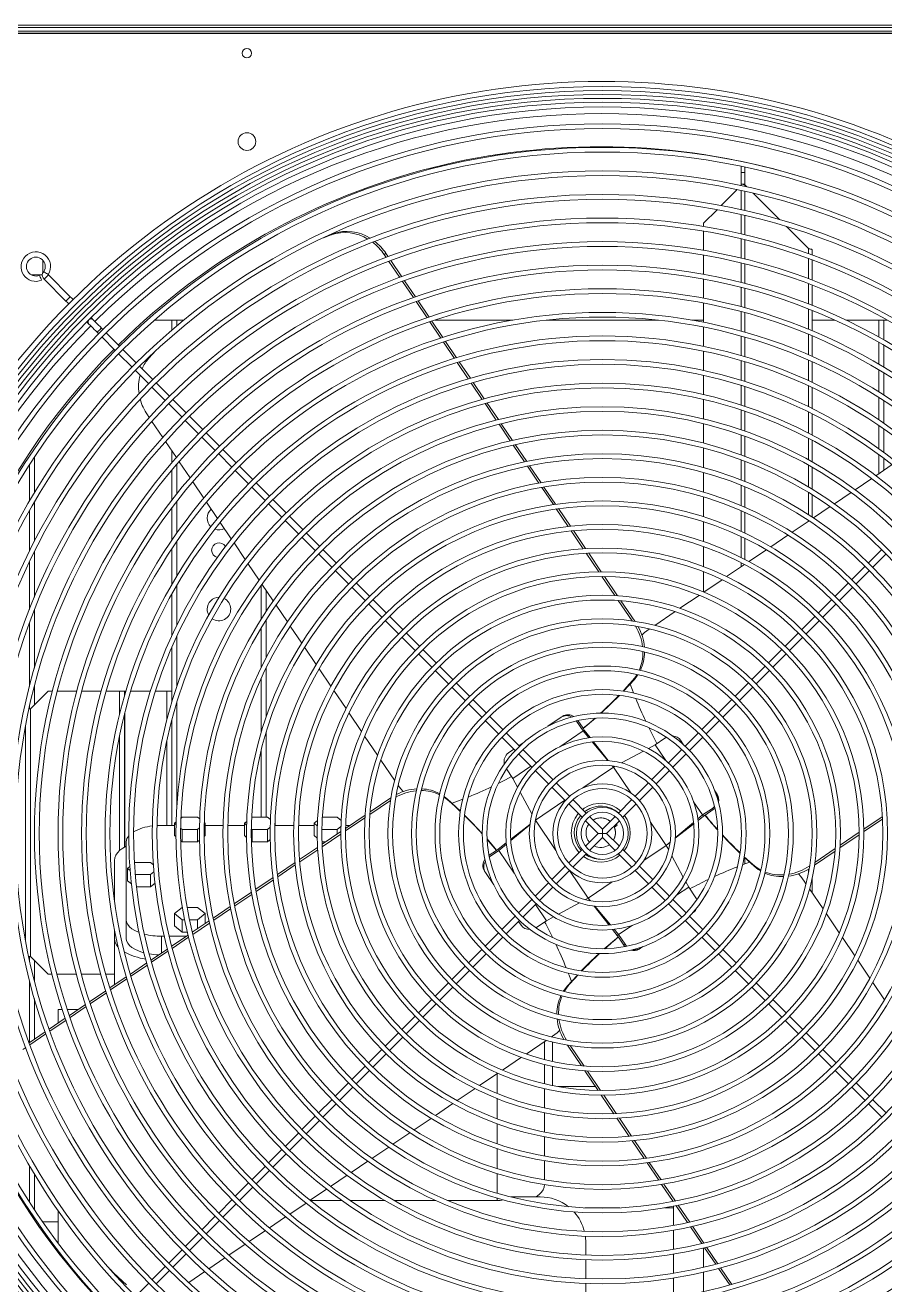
# Model space of a CAD drawing. Header units: inches. Extents: x 660 to 993, y -260 to -49.
# Drawn here: x 794 to 812.24, y -103.88 to -77.16 of the extents above; entities that cross this region are included whole.
import ezdxf

# ---------------------------------------------------------------- set-up
doc = ezdxf.new("R2010")
doc.units = ezdxf.units.IN
doc.header["$MEASUREMENT"] = 0
doc.layers.add('L48', color=7, linetype='Continuous')

msp = doc.modelspace()

# ---------------------------------------------------------------- linework, layer by layer
at = {"layer": 'L48', "color": 0, "linetype": 'Continuous', "lineweight": 15}
for p, q in [((830.246, -77.163), (780.746, -77.163)), ((828.746, -77.212), (782.246, -77.212)), ((828.746, -77.213), (782.295, -77.213)), ((782.344, -77.287), (798.246, -77.287)), ((782.344, -77.335), (798.246, -77.335)), ((798.246, -77.336), (782.344, -77.336)), ((790.253, -77.287), (822.156, -77.287)), ((790.253, -77.335), (822.156, -77.335)), ((822.156, -77.336), (790.253, -77.336)), ((809.192, -80.157), (809.192, -80.288)), ((809.192, -80.288), (809.267, -80.288)), ((809.192, -80.288), (809.192, -80.538)), ((809.267, -80.173), (809.267, -80.288)), ((809.267, -80.538), (809.267, -80.288)), ((809.107, -80.65), (808.767, -80.99)), ((809.191, -80.566), (809.191, -80.566)), ((809.191, -80.566), (809.191, -80.566)), ((809.191, -81.078), (809.191, -80.668)), ((809.192, -80.538), (809.222, -80.538)), ((809.192, -80.538), (809.192, -80.566)), ((809.192, -80.668), (809.192, -81.078)), ((809.267, -80.538), (809.222, -80.538)), ((809.267, -80.538), (809.268, -80.549)), ((809.311, -80.592), (809.268, -80.549)), ((809.268, -80.583), (809.268, -80.549)), ((809.268, -81.095), (809.268, -80.685)), ((810.004, -81.285), (809.444, -80.725)), ((808.681, -81.076), (808.392, -81.365)), ((809.191, -81.59), (809.191, -81.18)), ((809.192, -81.18), (809.192, -81.591)), ((809.268, -81.608), (809.268, -81.198)), ((808.392, -81.365), (808.392, -81.431)), ((810.619, -81.9), (810.152, -81.433)), ((800.492, -81.61), (800.327, -81.672)), ((800.529, -81.586), (800.453, -81.614)), ((800.529, -81.586), (800.492, -81.61)), ((808.392, -81.533), (808.392, -81.939)), ((809.191, -82.104), (809.191, -81.693)), ((809.192, -81.693), (809.192, -82.105)), ((809.268, -82.123), (809.268, -81.711)), ((801.617, -82.026), (801.653, -82.002)), ((801.7, -82.071), (801.653, -82.002)), ((810.619, -81.9), (810.619, -82.008)), ((810.694, -81.927), (810.694, -82.035)), ((794.372, -82.418), (794.372, -82.148)), ((801.658, -82.087), (801.617, -82.026)), ((801.946, -82.513), (801.716, -82.172)), ((801.989, -82.498), (801.758, -82.156)), ((808.392, -82.04), (808.392, -82.446)), ((809.191, -82.619), (809.191, -82.207)), ((809.192, -82.207), (809.192, -82.62)), ((809.268, -82.639), (809.268, -82.226)), ((810.619, -82.114), (810.619, -82.54)), ((810.694, -82.142), (810.694, -82.569)), ((794.128, -82.457), (794.363, -82.457)), ((794.491, -82.459), (794.955, -82.923)), ((794.865, -83.013), (794.401, -82.549)), ((802.236, -82.941), (802.004, -82.599)), ((802.278, -82.926), (802.047, -82.583)), ((808.392, -82.548), (808.392, -82.955)), ((809.191, -83.136), (809.191, -82.722)), ((809.192, -82.723), (809.192, -83.136)), ((809.268, -83.156), (809.268, -82.742)), ((810.619, -82.647), (810.619, -83.075)), ((810.694, -82.676), (810.694, -83.105)), ((794.865, -83.013), (794.955, -82.923)), ((802.526, -83.369), (802.294, -83.026)), ((802.569, -83.355), (802.336, -83.011)), ((808.392, -83.057), (808.392, -83.464)), ((809.191, -83.654), (809.191, -83.239)), ((809.192, -83.239), (809.192, -83.654)), ((809.268, -83.675), (809.268, -83.26)), ((810.619, -83.182), (810.619, -83.613)), ((810.694, -83.213), (810.694, -83.645)), ((795.353, -83.501), (795.307, -83.455)), ((795.397, -83.364), (795.443, -83.41)), ((795.618, -83.586), (795.649, -83.617)), ((797.363, -83.418), (796.743, -83.418)), ((797.11, -83.418), (797.11, -83.63)), ((797.215, -83.418), (797.215, -83.54)), ((802.817, -83.799), (802.584, -83.455)), ((802.86, -83.785), (802.627, -83.441)), ((804.348, -83.418), (802.696, -83.418)), ((807.431, -83.418), (805.061, -83.418)), ((808.392, -83.418), (808.144, -83.418)), ((808.392, -83.566), (808.392, -83.974)), ((811.176, -83.418), (810.694, -83.418)), ((812.288, -83.418), (811.414, -83.418)), ((812.111, -83.777), (812.111, -83.418)), ((812.216, -83.837), (812.216, -83.418)), ((795.559, -83.707), (795.528, -83.676)), ((795.912, -84.061), (795.63, -83.778)), ((795.72, -83.687), (796.003, -83.97)), ((803.152, -84.218), (802.918, -83.872)), ((809.191, -84.173), (809.191, -83.757)), ((809.192, -83.758), (809.192, -84.174)), ((809.268, -84.196), (809.268, -83.779)), ((810.619, -83.722), (810.619, -84.156)), ((810.694, -83.753), (810.694, -84.189)), ((796.266, -84.414), (795.983, -84.131)), ((796.074, -84.041), (796.357, -84.324)), ((796.779, -84.058), (796.624, -84.228)), ((803.109, -84.231), (802.875, -83.886)), ((808.392, -84.076), (808.392, -84.486)), ((812.111, -84.354), (812.111, -83.892)), ((812.216, -84.417), (812.216, -83.952)), ((796.427, -84.394), (796.71, -84.677)), ((803.402, -84.665), (803.167, -84.318)), ((803.446, -84.652), (803.211, -84.304)), ((809.191, -84.695), (809.191, -84.277)), ((809.192, -84.278), (809.192, -84.695)), ((809.268, -84.719), (809.268, -84.3)), ((810.619, -84.265), (810.619, -84.703)), ((810.694, -84.298), (810.694, -84.737)), ((796.62, -84.768), (796.337, -84.485)), ((808.392, -84.588), (808.392, -84.998)), ((812.111, -84.939), (812.111, -84.47)), ((812.216, -85.006), (812.216, -84.534)), ((796.973, -85.121), (796.69, -84.839)), ((796.781, -84.748), (797.064, -85.031)), ((803.697, -85.1), (803.461, -84.752)), ((803.741, -85.088), (803.505, -84.739)), ((809.191, -85.219), (809.191, -84.8)), ((809.192, -84.8), (809.192, -85.22)), ((809.268, -85.245), (809.268, -84.824)), ((810.619, -84.813), (810.619, -85.255)), ((810.694, -84.848), (810.694, -85.292)), ((797.327, -85.475), (797.044, -85.192)), ((797.134, -85.102), (797.417, -85.384)), ((803.993, -85.539), (803.756, -85.188)), ((804.039, -85.527), (803.801, -85.176)), ((808.392, -85.101), (808.392, -85.512)), ((812.111, -85.534), (812.111, -85.057)), ((812.216, -85.606), (812.216, -85.125)), ((796.592, -85.426), (796.63, -85.482)), ((797.488, -85.455), (797.771, -85.738)), ((809.191, -85.746), (809.191, -85.324)), ((809.192, -85.325), (809.192, -85.747)), ((809.268, -85.773), (809.268, -85.35)), ((810.619, -85.366), (810.619, -85.814)), ((810.694, -85.403), (810.694, -85.853)), ((796.687, -85.567), (796.918, -85.908)), ((797.68, -85.828), (797.397, -85.546)), ((804.292, -85.98), (804.053, -85.627)), ((804.338, -85.969), (804.098, -85.615)), ((808.392, -85.615), (808.392, -86.027)), ((812.111, -86.142), (812.111, -85.655)), ((812.216, -86.219), (812.216, -85.727)), ((796.976, -85.993), (797.207, -86.335)), ((798.034, -86.182), (797.751, -85.899)), ((797.841, -85.809), (798.124, -86.092)), ((809.191, -86.277), (809.191, -85.852)), ((809.192, -85.853), (809.192, -86.277)), ((809.268, -86.306), (809.268, -85.879)), ((810.619, -85.926), (810.619, -86.38)), ((810.694, -85.966), (810.694, -86.422)), ((797.11, -86.191), (797.11, -86.447)), ((798.387, -86.536), (798.105, -86.253)), ((798.195, -86.162), (798.478, -86.445)), ((804.593, -86.425), (804.352, -86.069)), ((804.64, -86.416), (804.398, -86.058)), ((808.392, -86.131), (808.392, -86.545)), ((812.111, -86.675), (812.111, -86.266)), ((794.09, -86.492), (794.09, -87.259)), ((794.195, -86.33), (794.195, -87.08)), ((797.215, -86.477), (797.215, -87.103)), ((797.265, -86.421), (797.497, -86.763)), ((798.549, -86.516), (798.831, -86.799)), ((804.898, -86.875), (804.654, -86.515)), ((804.945, -86.867), (804.701, -86.505)), ((809.191, -86.812), (809.191, -86.384)), ((809.192, -86.384), (809.192, -86.812)), ((809.268, -86.843), (809.268, -86.413)), ((810.619, -86.495), (810.619, -86.956)), ((810.694, -86.538), (810.694, -87.002)), ((812.396, -86.482), (812.048, -86.718)), ((812.216, -86.604), (812.216, -86.344)), ((797.11, -86.601), (797.11, -87.237)), ((798.741, -86.889), (798.458, -86.606)), ((808.392, -86.649), (808.392, -87.065)), ((811.96, -86.777), (811.61, -87.014)), ((797.555, -86.849), (797.788, -87.193)), ((799.094, -87.243), (798.812, -86.96)), ((798.902, -86.869), (799.185, -87.152)), ((805.206, -87.331), (804.959, -86.966)), ((805.254, -87.324), (805.007, -86.958)), ((809.191, -87.352), (809.191, -86.919)), ((809.192, -86.92), (809.192, -87.352)), ((809.268, -87.385), (809.268, -86.951)), ((810.619, -87.073), (810.619, -87.545)), ((811.522, -87.074), (811.168, -87.313)), ((794.195, -87.277), (794.195, -88.109)), ((797.215, -87.265), (797.215, -87.936)), ((797.846, -87.279), (798.08, -87.624)), ((799.448, -87.596), (799.165, -87.313)), ((799.256, -87.223), (799.539, -87.506)), ((808.392, -87.17), (808.392, -87.588)), ((810.694, -87.119), (810.694, -87.594)), ((794.09, -87.461), (794.09, -88.318)), ((797.11, -87.402), (797.11, -88.088)), ((799.609, -87.576), (799.892, -87.859)), ((805.52, -87.794), (805.268, -87.423)), ((805.569, -87.789), (805.317, -87.416)), ((809.191, -87.898), (809.191, -87.461)), ((809.192, -87.461), (809.192, -87.899)), ((809.268, -87.934), (809.268, -87.494)), ((811.08, -87.373), (810.723, -87.614)), ((798.138, -87.711), (798.373, -88.058)), ((799.802, -87.95), (799.519, -87.667)), ((805.84, -88.267), (805.583, -87.888)), ((805.891, -88.264), (805.633, -87.883)), ((808.392, -87.693), (808.392, -88.115)), ((810.634, -87.674), (810.274, -87.918)), ((810.619, -87.664), (810.619, -87.685)), ((797.215, -88.111), (797.215, -88.849)), ((798.432, -88.145), (798.667, -88.493)), ((800.155, -88.303), (799.872, -88.021)), ((799.963, -87.93), (800.246, -88.213)), ((809.191, -88.453), (809.191, -88.009)), ((809.192, -88.009), (809.192, -88.454)), ((809.268, -88.493), (809.268, -88.045)), ((810.183, -87.979), (809.819, -88.226)), ((794.195, -88.33), (794.195, -89.296)), ((797.11, -88.268), (797.11, -89.028)), ((800.509, -88.657), (800.226, -88.374)), ((800.316, -88.284), (800.599, -88.566)), ((806.169, -88.754), (805.905, -88.364)), ((806.222, -88.754), (805.956, -88.361)), ((808.392, -88.221), (808.392, -88.647)), ((809.727, -88.288), (809.356, -88.539)), ((811.893, -88.566), (812.176, -88.284)), ((812.266, -88.374), (811.983, -88.657)), ((794.09, -88.548), (794.09, -89.558)), ((798.726, -88.58), (798.964, -88.931)), ((800.67, -88.637), (800.953, -88.92)), ((809.262, -88.603), (808.883, -88.859)), ((809.191, -88.651), (809.191, -88.566)), ((809.192, -88.566), (809.192, -88.65)), ((811.539, -88.92), (811.822, -88.637)), ((800.862, -89.011), (800.579, -88.728)), ((806.512, -89.261), (806.237, -88.854)), ((806.567, -89.264), (806.29, -88.854)), ((808.392, -88.754), (808.392, -89.185)), ((808.787, -88.924), (808.397, -89.188)), ((811.913, -88.728), (811.63, -89.011)), ((797.215, -89.045), (797.215, -89.893)), ((799.005, -89.043), (799.005, -89.757)), ((799.023, -89.019), (799.262, -89.372)), ((799.111, -89.148), (799.111, -89.593)), ((801.216, -89.364), (800.933, -89.081)), ((801.024, -88.991), (801.306, -89.274)), ((811.186, -89.274), (811.469, -88.991)), ((811.559, -89.081), (811.276, -89.364)), ((797.11, -89.231), (797.11, -90.117)), ((799.322, -89.46), (799.563, -89.816)), ((801.569, -89.718), (801.287, -89.435)), ((801.377, -89.344), (801.66, -89.627)), ((806.875, -89.797), (806.583, -89.365)), ((806.934, -89.806), (806.638, -89.369)), ((808.298, -89.255), (807.892, -89.53)), ((810.832, -89.627), (811.115, -89.344)), ((811.205, -89.435), (810.923, -89.718)), ((794.195, -89.562), (794.195, -90.799)), ((801.731, -89.698), (802.014, -89.981)), ((807.788, -89.6), (807.357, -89.892)), ((810.479, -89.981), (810.761, -89.698)), ((794.09, -89.84), (794.09, -91.185)), ((799.005, -89.948), (799.005, -90.786)), ((799.111, -89.777), (799.111, -90.577)), ((799.623, -89.906), (799.867, -90.266)), ((801.923, -90.071), (801.64, -89.788)), ((807.245, -89.967), (807.238, -89.972)), ((810.852, -89.788), (810.569, -90.071)), ((797.215, -90.126), (797.215, -91.197)), ((802.277, -90.425), (801.994, -90.142)), ((802.084, -90.051), (802.367, -90.334)), ((810.125, -90.334), (810.408, -90.051)), ((810.498, -90.142), (810.215, -90.425)), ((797.11, -90.363), (797.11, -91.289)), ((799.928, -90.356), (800.175, -90.721)), ((802.63, -90.778), (802.347, -90.496)), ((802.438, -90.405), (802.721, -90.688)), ((809.771, -90.688), (810.054, -90.405)), ((810.145, -90.496), (809.862, -90.778)), ((799.111, -90.798), (799.111, -91.836)), ((800.237, -90.812), (800.487, -91.183)), ((802.791, -90.759), (803.074, -91.041)), ((809.418, -91.041), (809.701, -90.759)), ((799.005, -91.021), (799.005, -92.165)), ((802.984, -91.132), (802.701, -90.849)), ((806.695, -91.287), (806.925, -91.038)), ((806.888, -91.063), (806.925, -91.038)), ((809.791, -90.849), (809.508, -91.132)), ((794.485, -91.289), (794.11, -91.664)), ((794.195, -91.176), (794.195, -91.579)), ((794.579, -91.289), (794.485, -91.289)), ((795.096, -91.289), (794.682, -91.289)), ((795.615, -91.289), (795.2, -91.289)), ((796.004, -91.289), (795.719, -91.289)), ((796.11, -91.289), (796.004, -91.289)), ((796.004, -91.289), (796.004, -91.772)), ((796.11, -91.289), (796.11, -91.378)), ((796.111, -91.289), (796.11, -91.289)), ((796.136, -91.289), (796.111, -91.289)), ((796.111, -91.289), (796.111, -91.375)), ((796.659, -91.289), (796.24, -91.289)), ((797.004, -91.289), (796.764, -91.289)), ((797.11, -91.289), (797.004, -91.289)), ((797.004, -91.289), (797.004, -91.897)), ((797.11, -91.289), (797.11, -91.523)), ((800.551, -91.276), (800.807, -91.655)), ((803.337, -91.486), (803.054, -91.203)), ((803.145, -91.112), (803.428, -91.395)), ((809.064, -91.395), (809.347, -91.112)), ((809.438, -91.203), (809.155, -91.486)), ((794.09, -91.616), (794.09, -91.664)), ((797.215, -91.52), (797.215, -93.711)), ((803.691, -91.839), (803.408, -91.556)), ((803.499, -91.466), (803.781, -91.749)), ((808.711, -91.749), (808.993, -91.466)), ((809.084, -91.556), (808.801, -91.839)), ((794.11, -91.664), (794.079, -91.664)), ((794.11, -91.664), (794.11, -96.914)), ((796.11, -91.762), (796.11, -94.591)), ((796.111, -91.758), (796.111, -94.59)), ((797.11, -91.889), (797.11, -94.134)), ((800.872, -91.751), (801.135, -92.14)), ((803.852, -91.819), (804.135, -92.102)), ((805.37, -91.841), (805.086, -92.033)), ((805.397, -91.823), (805.37, -91.841)), ((808.357, -92.102), (808.64, -91.819)), ((794.004, -92.036), (794.004, -96.571)), ((799.111, -92.161), (799.111, -93.96)), ((804.045, -92.193), (803.762, -91.91)), ((805.836, -92.129), (805.34, -92.465)), ((805.692, -91.917), (805.696, -91.922)), ((805.696, -91.922), (805.709, -91.913)), ((805.836, -92.129), (805.696, -91.922)), ((805.727, -91.909), (805.839, -92.075)), ((805.863, -92.111), (805.836, -92.129)), ((805.836, -92.129), (805.957, -92.274)), ((805.863, -92.111), (805.839, -92.075)), ((805.988, -92.27), (805.863, -92.111)), ((808.73, -91.91), (808.447, -92.193)), ((796.004, -92.228), (796.004, -94.667)), ((797.004, -92.331), (797.004, -94.134)), ((801.202, -92.239), (801.476, -92.645)), ((804.398, -92.546), (804.115, -92.264)), ((804.206, -92.173), (804.489, -92.456)), ((804.569, -92.383), (804.477, -92.445)), ((806.033, -92.365), (806.361, -92.758)), ((806.369, -92.759), (806.06, -92.363)), ((807.222, -92.501), (807.365, -92.424)), ((807.365, -92.424), (807.572, -92.284)), ((807.589, -92.755), (807.365, -92.424)), ((807.572, -92.284), (807.605, -92.265)), ((807.968, -92.423), (807.905, -92.33)), ((808.003, -92.456), (808.286, -92.173)), ((808.377, -92.264), (808.094, -92.546)), ((799.005, -92.551), (799.005, -93.96)), ((804.37, -92.518), (804.253, -92.597)), ((804.752, -92.9), (804.469, -92.617)), ((804.559, -92.527), (804.842, -92.81)), ((806.652, -92.808), (807.116, -92.558)), ((807.65, -92.81), (807.933, -92.527)), ((808.023, -92.617), (807.74, -92.9)), ((801.547, -92.748), (801.837, -93.178)), ((804.347, -93.137), (804.212, -92.937)), ((804.73, -92.878), (804.347, -93.137)), ((804.876, -92.779), (804.838, -92.805)), ((804.913, -92.88), (805.196, -93.163)), ((806.48, -92.901), (805.834, -93.338)), ((806.453, -92.869), (806.48, -92.901)), ((806.48, -92.901), (806.455, -92.869)), ((806.48, -92.901), (806.519, -92.88)), ((806.847, -93.443), (806.48, -92.901)), ((807.296, -93.163), (807.579, -92.88)), ((804.447, -93.321), (804.347, -93.137)), ((805.106, -93.254), (804.823, -92.971)), ((807.669, -92.971), (807.386, -93.254)), ((804.752, -93.889), (804.504, -93.428)), ((805.46, -93.608), (805.176, -93.325)), ((805.267, -93.234), (805.55, -93.517)), ((806.942, -93.517), (807.225, -93.234)), ((807.316, -93.325), (807.032, -93.608)), ((808.661, -93.447), (808.632, -93.404)), ((808.679, -93.474), (808.661, -93.447)), ((801.75, -93.607), (801.312, -93.903)), ((801.759, -93.547), (801.317, -93.847)), ((802.961, -93.577), (802.887, -93.518)), ((802.986, -93.613), (802.961, -93.577)), ((805.45, -93.598), (804.824, -94.021)), ((805.815, -93.963), (805.531, -93.679)), ((805.621, -93.588), (805.905, -93.872)), ((806.587, -93.872), (806.871, -93.588)), ((806.962, -93.679), (806.678, -93.963)), ((808.373, -93.913), (808.183, -93.633)), ((797.302, -93.985), (797.333, -93.96)), ((797.333, -93.96), (797.657, -93.96)), ((797.657, -93.96), (797.702, -93.996)), ((798.804, -93.968), (798.813, -93.96)), ((798.813, -93.96), (799.138, -93.96)), ((799.138, -93.96), (799.202, -94.012)), ((800.132, -94.09), (800.202, -94.033)), ((800.306, -93.96), (800.618, -93.96)), ((800.618, -93.96), (800.703, -94.028)), ((801.207, -93.974), (800.796, -94.252)), ((801.211, -93.919), (800.797, -94.198)), ((804.824, -94.021), (805.261, -94.668)), ((805.862, -93.772), (805.829, -93.796)), ((805.873, -93.841), (805.897, -93.823)), ((805.976, -93.944), (806.246, -94.213)), ((806.246, -94.213), (806.516, -93.944)), ((808.373, -93.913), (808.273, -93.996)), ((808.277, -94.029), (808.391, -93.94)), ((808.373, -93.913), (808.58, -93.773)), ((808.391, -93.94), (808.373, -93.913)), ((808.391, -93.94), (808.427, -93.916)), ((808.598, -93.8), (808.427, -93.916)), ((808.58, -93.773), (808.598, -93.8)), ((811.795, -94.214), (812.185, -93.95)), ((811.796, -94.266), (812.188, -94.001)), ((796.895, -94.134), (796.797, -94.137)), ((797.17, -94.134), (796.895, -94.134)), ((797.17, -94.09), (797.199, -94.067)), ((797.198, -94.112), (797.17, -94.09)), ((797.17, -94.09), (797.17, -94.351)), ((797.333, -94.219), (797.297, -94.19)), ((797.657, -94.219), (797.333, -94.219)), ((797.333, -94.219), (797.333, -94.481)), ((797.697, -94.187), (797.657, -94.219)), ((797.657, -94.219), (797.657, -94.481)), ((797.819, -94.09), (797.798, -94.106)), ((797.799, -94.074), (797.819, -94.09)), ((797.819, -94.09), (797.819, -94.351)), ((798.198, -94.134), (797.819, -94.134)), ((798.651, -94.134), (798.298, -94.134)), ((798.651, -94.09), (798.7, -94.05)), ((798.698, -94.127), (798.651, -94.09)), ((798.651, -94.09), (798.651, -94.351)), ((798.813, -94.219), (798.797, -94.206)), ((799.138, -94.219), (798.813, -94.219)), ((798.813, -94.219), (798.813, -94.481)), ((799.197, -94.172), (799.138, -94.219)), ((799.138, -94.219), (799.138, -94.481)), ((799.299, -94.089), (799.3, -94.09)), ((799.3, -94.09), (799.299, -94.09)), ((799.3, -94.09), (799.3, -94.351)), ((799.698, -94.134), (799.3, -94.134)), ((800.132, -94.134), (799.798, -94.134)), ((800.198, -94.143), (800.132, -94.09)), ((800.132, -94.09), (800.132, -94.351)), ((800.618, -94.219), (800.297, -94.219)), ((800.696, -94.267), (800.3, -94.534)), ((800.698, -94.155), (800.618, -94.219)), ((800.618, -94.219), (800.618, -94.319)), ((800.892, -94.134), (800.799, -94.134)), ((804.708, -94.112), (804.3, -94.431)), ((804.302, -94.457), (804.707, -94.119)), ((806.156, -94.304), (805.886, -94.034)), ((806.246, -94.213), (806.246, -94.304)), ((806.606, -94.034), (806.337, -94.304)), ((806.558, -94.131), (806.501, -94.169)), ((806.538, -94.102), (806.558, -94.131)), ((807.601, -94.557), (807.269, -94.066)), ((808.182, -94.072), (807.793, -94.397)), ((807.793, -94.407), (808.185, -94.101)), ((811.29, -94.556), (811.696, -94.281)), ((796.145, -94.479), (796.145, -96.139)), ((797.196, -94.372), (797.17, -94.351)), ((797.333, -94.481), (797.297, -94.453)), ((797.657, -94.481), (797.333, -94.481)), ((797.697, -94.449), (797.657, -94.481)), ((797.819, -94.351), (797.796, -94.37)), ((798.696, -94.388), (798.651, -94.351)), ((798.813, -94.481), (798.798, -94.469)), ((799.138, -94.481), (798.813, -94.481)), ((799.197, -94.433), (799.138, -94.481)), ((799.3, -94.351), (799.296, -94.354)), ((800.197, -94.404), (800.132, -94.351)), ((800.38, -94.481), (800.299, -94.481)), ((800.696, -94.32), (800.303, -94.586)), ((804.206, -94.504), (804.034, -94.639)), ((804.052, -94.666), (804.209, -94.535)), ((805.886, -94.573), (806.156, -94.304)), ((806.246, -94.394), (805.976, -94.664)), ((806.156, -94.304), (806.246, -94.304)), ((806.246, -94.304), (806.337, -94.304)), ((806.246, -94.304), (806.246, -94.394)), ((806.516, -94.664), (806.246, -94.394)), ((806.337, -94.304), (806.606, -94.573)), ((807.124, -94.88), (807.601, -94.557)), ((807.684, -94.488), (807.601, -94.557)), ((807.601, -94.557), (807.684, -94.493)), ((807.601, -94.557), (807.653, -94.654)), ((811.287, -94.611), (811.696, -94.334)), ((800.203, -94.6), (799.82, -94.86)), ((800.206, -94.651), (799.825, -94.909)), ((803.841, -94.769), (803.998, -94.663)), ((804.052, -94.666), (803.848, -94.804)), ((804.034, -94.639), (803.998, -94.663)), ((804.034, -94.639), (804.052, -94.666)), ((804.052, -94.666), (804.377, -95.145)), ((805.531, -94.929), (805.815, -94.645)), ((805.905, -94.735), (805.621, -95.019)), ((806.871, -95.019), (806.587, -94.735)), ((806.678, -94.645), (806.962, -94.929)), ((807.721, -94.78), (807.963, -95.229)), ((809.254, -94.809), (809.464, -95.001)), ((809.268, -94.949), (809.268, -94.823)), ((810.746, -94.977), (811.182, -94.682)), ((810.754, -94.918), (811.185, -94.626)), ((795.895, -94.876), (795.895, -95.737)), ((796.17, -95.049), (796.221, -95.008)), ((796.227, -95.093), (796.17, -95.049)), ((796.17, -95.049), (796.17, -95.31)), ((796.316, -94.931), (796.33, -94.919)), ((796.33, -94.919), (796.655, -94.918)), ((796.655, -94.918), (796.719, -94.968)), ((799.725, -94.924), (799.351, -95.177)), ((799.73, -94.973), (799.357, -95.226)), ((805.176, -95.283), (805.46, -95)), ((805.55, -95.09), (805.267, -95.373)), ((805.548, -95.092), (805.945, -95.678)), ((807.225, -95.373), (806.942, -95.09)), ((807.032, -95), (807.316, -95.283)), ((809.439, -94.965), (809.464, -95.001)), ((810.619, -95.061), (810.619, -95.13)), ((810.638, -94.997), (810.642, -94.994)), ((810.641, -95.002), (810.638, -94.997)), ((796.253, -95.376), (796.17, -95.31)), ((796.335, -95.177), (796.334, -95.177)), ((796.659, -95.176), (796.335, -95.177)), ((796.335, -95.177), (796.335, -95.18)), ((796.731, -95.118), (796.659, -95.176)), ((796.659, -95.176), (796.659, -95.438)), ((796.755, -95.361), (796.659, -95.438)), ((799.258, -95.24), (798.891, -95.488)), ((799.265, -95.288), (798.899, -95.536)), ((803.746, -95.105), (803.764, -95.132)), ((803.764, -95.132), (803.94, -95.392)), ((804.823, -95.637), (805.106, -95.354)), ((805.945, -95.678), (806.455, -95.333)), ((807.386, -95.354), (807.669, -95.637)), ((808.019, -95.333), (808.078, -95.442)), ((810.566, -95.37), (810.529, -95.315)), ((810.694, -95.26), (810.694, -95.559)), ((796.659, -95.438), (796.361, -95.439)), ((798.8, -95.55), (798.437, -95.795)), ((798.808, -95.597), (798.446, -95.842)), ((805.196, -95.444), (804.913, -95.727)), ((807.579, -95.727), (807.296, -95.444)), ((807.822, -95.615), (808.078, -95.442)), ((808.078, -95.442), (808.218, -95.649)), ((810.929, -95.906), (810.641, -95.48)), ((797.17, -96.005), (797.333, -95.876)), ((797.333, -95.876), (797.334, -95.876)), ((797.435, -95.876), (797.657, -95.876)), ((797.657, -95.876), (797.819, -96.005)), ((798.347, -95.856), (797.989, -96.099)), ((798.356, -95.903), (797.999, -96.145)), ((804.469, -95.99), (804.752, -95.707)), ((804.842, -95.798), (804.559, -96.081)), ((804.828, -95.812), (805.06, -96.155)), ((805.762, -95.776), (805.315, -96.017)), ((805.945, -95.678), (805.887, -95.709)), ((805.989, -95.731), (805.945, -95.678)), ((805.945, -95.678), (805.985, -95.73)), ((806.075, -95.844), (806.39, -96.248)), ((806.419, -96.246), (806.084, -95.845)), ((807.933, -96.081), (807.65, -95.798)), ((807.74, -95.707), (808.023, -95.99)), ((796.145, -96.139), (796.145, -96.536)), ((797.333, -96.135), (797.17, -96.005)), ((797.17, -96.005), (797.17, -96.267)), ((797.383, -96.135), (797.333, -96.135)), ((797.333, -96.135), (797.333, -96.397)), ((797.657, -96.135), (797.485, -96.135)), ((797.9, -96.159), (797.545, -96.399)), ((797.819, -96.005), (797.657, -96.135)), ((797.657, -96.135), (797.657, -96.323)), ((797.819, -96.005), (797.819, -96.213)), ((804.115, -96.344), (804.398, -96.061)), ((804.489, -96.152), (804.206, -96.434)), ((804.379, -96.04), (804.395, -96.064)), ((805.06, -96.155), (804.853, -96.295)), ((805.211, -96.073), (805.06, -96.155)), ((808.286, -96.434), (808.003, -96.152)), ((808.094, -96.061), (808.377, -96.344)), ((808.157, -95.992), (808.172, -95.982)), ((811.272, -96.412), (810.999, -96.009)), ((795.895, -96.342), (795.895, -96.536)), ((797.333, -96.397), (797.17, -96.267)), ((797.441, -96.397), (797.333, -96.397)), ((797.548, -96.397), (797.544, -96.397)), ((797.91, -96.205), (797.556, -96.445)), ((803.762, -96.698), (804.045, -96.415)), ((804.468, -96.172), (804.52, -96.249)), ((804.853, -96.295), (804.834, -96.306)), ((806.464, -96.342), (806.562, -96.468)), ((806.589, -96.449), (806.496, -96.338)), ((806.589, -96.449), (806.878, -96.254)), ((808.447, -96.415), (808.73, -96.698)), ((795.895, -96.536), (795.895, -97.516)), ((796.895, -96.485), (796.948, -96.485)), ((796.895, -96.485), (796.895, -96.839)), ((797.051, -96.485), (797.418, -96.485)), ((797.456, -96.459), (797.104, -96.697)), ((797.468, -96.504), (797.116, -96.742)), ((804.135, -96.505), (803.852, -96.788)), ((806.562, -96.468), (806.589, -96.449)), ((806.562, -96.468), (806.586, -96.503)), ((806.702, -96.675), (806.586, -96.503)), ((806.589, -96.449), (806.729, -96.656)), ((806.729, -96.656), (806.702, -96.675)), ((806.702, -96.675), (806.726, -96.706)), ((808.64, -96.788), (808.357, -96.505)), ((811.601, -96.898), (811.338, -96.511)), ((794.073, -96.914), (794.11, -96.914)), ((794.09, -96.914), (794.09, -96.991)), ((794.11, -96.914), (794.485, -97.289)), ((797.016, -96.757), (796.666, -96.993)), ((797.028, -96.801), (796.679, -97.038)), ((803.408, -97.051), (803.691, -96.768)), ((803.781, -96.859), (803.499, -97.142)), ((807.028, -96.756), (807.055, -96.738)), ((807.055, -96.738), (807.102, -96.706)), ((808.993, -97.142), (808.711, -96.859)), ((808.801, -96.768), (809.084, -97.051)), ((794.195, -97), (794.195, -97.431)), ((796.579, -97.052), (796.231, -97.288)), ((796.592, -97.097), (796.244, -97.332)), ((796.664, -96.984), (796.678, -96.986)), ((803.054, -97.405), (803.337, -97.122)), ((803.428, -97.212), (803.145, -97.495)), ((809.347, -97.495), (809.064, -97.212)), ((809.155, -97.122), (809.438, -97.405)), ((811.92, -97.371), (811.665, -96.994)), ((794.09, -97.422), (794.09, -98.737)), ((794.572, -97.289), (794.485, -97.289)), ((795.089, -97.289), (794.675, -97.289)), ((795.607, -97.289), (795.192, -97.289)), ((795.895, -97.289), (795.711, -97.289)), ((796.144, -97.347), (795.798, -97.581)), ((796.158, -97.391), (795.812, -97.625)), ((802.701, -97.758), (802.984, -97.476)), ((805.715, -97.307), (805.5, -97.541)), ((809.508, -97.476), (809.791, -97.758)), ((812.233, -97.833), (811.983, -97.464)), ((795.712, -97.64), (795.367, -97.873)), ((795.725, -97.683), (795.381, -97.916)), ((803.074, -97.566), (802.791, -97.849)), ((805.537, -97.516), (805.5, -97.541)), ((809.701, -97.849), (809.418, -97.566)), ((794.195, -97.808), (794.195, -98.666)), ((794.79, -98.039), (794.699, -98.039)), ((794.699, -98.325), (794.699, -98.039)), ((795.121, -98.039), (794.895, -98.039)), ((795.28, -97.931), (794.937, -98.164)), ((795.295, -97.974), (794.951, -98.207)), ((802.347, -98.112), (802.63, -97.829)), ((802.721, -97.92), (802.438, -98.202)), ((810.054, -98.202), (809.771, -97.92)), ((809.862, -97.829), (810.145, -98.112)), ((794.851, -98.222), (794.508, -98.454)), ((794.866, -98.265), (794.523, -98.496)), ((801.994, -98.466), (802.277, -98.183)), ((802.367, -98.273), (802.084, -98.556)), ((810.408, -98.556), (810.125, -98.273)), ((810.215, -98.183), (810.498, -98.466)), ((794.423, -98.512), (794.081, -98.743)), ((794.438, -98.554), (794.096, -98.785)), ((801.64, -98.819), (801.923, -98.536)), ((810.569, -98.536), (810.852, -98.819)), ((802.014, -98.627), (801.731, -98.91)), ((804.631, -98.983), (805.055, -98.695)), ((805.017, -98.721), (805.017, -99.099)), ((805.166, -98.621), (805.187, -98.606)), ((805.191, -98.627), (805.191, -98.603)), ((805.191, -99.14), (805.191, -98.73)), ((805.505, -98.793), (805.803, -99.234)), ((805.564, -98.802), (805.859, -99.239)), ((810.761, -98.91), (810.479, -98.627)), ((794.011, -98.843), (793.95, -98.885)), ((801.287, -99.173), (801.569, -98.89)), ((801.66, -98.98), (801.377, -99.263)), ((804.126, -99.324), (804.528, -99.052)), ((811.115, -99.263), (810.832, -98.98)), ((810.923, -98.89), (811.205, -99.173)), ((800.933, -99.526), (801.216, -99.243)), ((801.306, -99.334), (801.024, -99.617)), ((805.017, -99.202), (805.017, -99.613)), ((805.191, -99.651), (805.191, -99.242)), ((805.875, -99.34), (806.154, -99.753)), ((805.93, -99.344), (806.208, -99.754)), ((811.469, -99.617), (811.186, -99.334)), ((811.276, -99.243), (811.559, -99.526)), ((800.579, -99.88), (800.862, -99.597)), ((803.64, -99.653), (804.027, -99.391)), ((804.017, -99.398), (804.017, -99.82)), ((811.63, -99.597), (811.913, -99.88)), ((800.953, -99.687), (800.67, -99.97)), ((803.168, -99.972), (803.545, -99.717)), ((805.017, -99.716), (805.017, -100.125)), ((805.302, -99.671), (806.099, -99.671)), ((806.222, -99.854), (806.49, -100.249)), ((806.275, -99.854), (806.541, -100.246)), ((811.822, -99.97), (811.539, -99.687)), ((800.226, -100.233), (800.509, -99.951)), ((800.599, -100.041), (800.316, -100.324)), ((802.706, -100.285), (803.075, -100.035)), ((804.017, -99.928), (804.017, -100.356)), ((812.176, -100.324), (811.893, -100.041)), ((811.983, -99.951), (812.266, -100.233)), ((799.872, -100.587), (800.155, -100.304)), ((800.246, -100.395), (799.963, -100.677)), ((802.252, -100.592), (802.615, -100.347)), ((805.017, -100.228), (805.017, -100.636)), ((806.555, -100.346), (806.814, -100.729)), ((806.606, -100.343), (806.864, -100.724)), ((799.519, -100.941), (799.802, -100.658)), ((801.803, -100.896), (802.161, -100.653)), ((804.017, -100.463), (804.017, -100.887)), ((799.892, -100.748), (799.609, -101.031)), ((801.358, -101.197), (801.714, -100.956)), ((805.017, -100.737), (805.017, -101.144)), ((806.878, -100.823), (807.131, -101.197)), ((806.928, -100.818), (807.18, -101.191)), ((799.165, -101.294), (799.448, -101.011)), ((799.539, -101.102), (799.256, -101.385)), ((804.017, -100.992), (804.017, -101.412)), ((805.017, -101.246), (805.017, -101.652)), ((794.09, -101.348), (794.09, -102.116)), ((798.812, -101.648), (799.094, -101.365)), ((799.185, -101.455), (798.902, -101.738)), ((800.918, -101.495), (801.27, -101.257)), ((807.194, -101.29), (807.443, -101.657)), ((807.242, -101.283), (807.49, -101.649)), ((794.195, -101.527), (794.195, -102.277)), ((798.458, -102.001), (798.741, -101.718)), ((800.48, -101.791), (800.83, -101.554)), ((804.017, -101.517), (804.017, -101.935)), ((807.504, -101.748), (807.749, -102.11)), ((807.552, -101.74), (807.796, -102.101)), ((798.831, -101.809), (798.549, -102.092)), ((800.045, -102.085), (800.393, -101.85)), ((804.017, -102.039), (804.017, -102.091)), ((804.303, -102.013), (804.929, -102.013)), ((794.699, -102.991), (794.699, -102.308)), ((798.105, -102.355), (798.387, -102.072)), ((798.478, -102.162), (798.195, -102.445)), ((799.612, -102.378), (799.958, -102.144)), ((800.718, -102.091), (800.052, -102.091)), ((801.635, -102.091), (800.892, -102.091)), ((802.716, -102.091), (801.835, -102.091)), ((804.017, -102.091), (802.966, -102.091)), ((805.872, -102.245), (806.62, -102.245)), ((807.565, -102.245), (807.755, -102.245)), ((807.755, -102.618), (807.755, -102.211)), ((807.81, -102.2), (808.053, -102.558)), ((807.857, -102.191), (808.099, -102.548)), ((794.373, -102.539), (794.699, -102.539)), ((797.751, -102.708), (798.034, -102.425)), ((798.124, -102.516), (797.841, -102.799)), ((799.181, -102.67), (799.526, -102.437)), ((797.397, -103.062), (797.68, -102.779)), ((798.752, -102.96), (799.095, -102.728)), ((807.755, -103.126), (807.755, -102.72)), ((808.113, -102.647), (808.353, -103.002)), ((808.159, -102.637), (808.398, -102.991)), ((797.771, -102.87), (797.488, -103.152)), ((798.324, -103.25), (798.666, -103.018)), ((805.893, -102.977), (805.893, -103.247)), ((808.392, -103.096), (808.392, -103.507)), ((808.413, -103.091), (808.651, -103.443)), ((808.458, -103.079), (808.696, -103.431)), ((797.044, -103.415), (797.327, -103.133)), ((797.417, -103.223), (797.134, -103.506)), ((797.897, -103.539), (798.238, -103.308)), ((805.893, -103.347), (805.893, -103.747)), ((807.755, -103.633), (807.755, -103.227)), ((796.69, -103.769), (796.973, -103.486)), ((797.064, -103.577), (796.781, -103.859)), ((797.471, -103.827), (797.811, -103.597)), ((808.392, -103.61), (808.392, -104.02)), ((808.71, -103.53), (808.947, -103.88)), ((808.755, -103.518), (808.991, -103.868)), ((796.337, -104.123), (796.62, -103.84)), ((805.893, -103.847), (805.893, -104.247)), ((807.755, -104.139), (807.755, -103.734))]:
    msp.add_line(p, q, dxfattribs=at)
at = {"layer": 'L48', "color": 0, "linetype": 'Continuous', "lineweight": 15, "flags": 128}
for points in [[(794.348, -82.571), (794.346, -82.566), (794.34, -82.552), (794.331, -82.531), (794.321, -82.507), (794.311, -82.484), (794.303, -82.467)], [(794.489, -82.451), (794.485, -82.448), (794.472, -82.44), (794.453, -82.428), (794.431, -82.414), (794.41, -82.4), (794.394, -82.39)], [(794.401, -82.549), (794.404, -82.546), (794.414, -82.536), (794.429, -82.522), (794.446, -82.504), (794.464, -82.486), (794.479, -82.471), (794.488, -82.462), (794.491, -82.459)], [(794.924, -83.073), (794.896, -83.045), (794.865, -83.013)], [(794.955, -82.923), (794.987, -82.954), (795.015, -82.982)], [(795.528, -83.676), (795.496, -83.645), (795.466, -83.614), (795.437, -83.585), (795.412, -83.56), (795.39, -83.538), (795.372, -83.52), (795.36, -83.508), (795.353, -83.501)], [(795.443, -83.41), (795.45, -83.417), (795.463, -83.43), (795.48, -83.447), (795.502, -83.469), (795.528, -83.495), (795.556, -83.523), (795.587, -83.554), (795.618, -83.586)], [(795.528, -83.676), (795.531, -83.673), (795.541, -83.663), (795.556, -83.648), (795.573, -83.631), (795.591, -83.614), (795.605, -83.599), (795.615, -83.589), (795.618, -83.586), (795.618, -83.586)], [(807.085, -90.097), (807.14, -90.046), (807.238, -89.972)], [(806.684, -91.285), (806.765, -91.198), (806.888, -91.063)], [(806.983, -90.933), (806.956, -90.975), (806.888, -91.063)], [(806.925, -91.038), (806.992, -90.95), (807.001, -90.937)], [(806.836, -91.136), (806.885, -91.268), (806.908, -91.326)], [(806.217, -91.754), (806.421, -91.563), (806.609, -91.376)], [(805.839, -92.075), (805.978, -91.958), (806.092, -91.859)], [(805.841, -92.079), (805.88, -92.047), (806.101, -91.858)], [(804.036, -93.246), (804.189, -93.168), (804.321, -93.098)], [(802.02, -93.416), (801.969, -93.361), (801.913, -93.289)], [(802.883, -93.535), (802.898, -93.546), (802.986, -93.613)], [(803.233, -93.829), (803.229, -93.824), (802.961, -93.577)], [(803.232, -93.84), (803.121, -93.736), (802.986, -93.613)], [(803.059, -93.666), (803.192, -93.616), (803.283, -93.581)], [(808.628, -93.731), (808.618, -93.742), (808.58, -93.773)], [(803.696, -94.305), (803.486, -94.081), (803.322, -93.915)], [(808.598, -93.8), (808.636, -93.769), (808.637, -93.768)], [(804.002, -94.66), (803.97, -94.622), (803.799, -94.421)], [(803.998, -94.663), (803.881, -94.523), (803.799, -94.43)], [(808.796, -94.346), (808.939, -94.498), (809.166, -94.725)], [(796.145, -94.572), (796.072, -94.615), (796.009, -94.662), (795.96, -94.713), (795.924, -94.766), (795.902, -94.821), (795.895, -94.876)], [(809.256, -94.798), (809.304, -94.842), (809.439, -94.965)], [(809.365, -94.913), (809.233, -94.962), (809.223, -94.966)], [(809.607, -95.081), (809.527, -95.033), (809.439, -94.965)], [(809.464, -95.001), (809.551, -95.069), (809.603, -95.101)], [(810.405, -95.162), (810.455, -95.217), (810.529, -95.315)], [(808.218, -95.649), (808.241, -95.692), (808.25, -95.713)], [(796.145, -96.139), (796.152, -96.188), (796.175, -96.237), (796.213, -96.283), (796.264, -96.326), (796.328, -96.365), (796.404, -96.4), (796.418, -96.406)], [(796.145, -96.536), (796.152, -96.585), (796.175, -96.633), (796.213, -96.679), (796.264, -96.723), (796.328, -96.762), (796.404, -96.797), (796.489, -96.827), (796.52, -96.835)], [(806.583, -96.5), (806.545, -96.532), (806.287, -96.753)], [(806.764, -96.698), (806.76, -96.694), (806.729, -96.656)], [(806.177, -96.853), (806.004, -97.016), (805.799, -97.22)], [(805.589, -97.442), (805.539, -97.31), (805.523, -97.267)], [(805.726, -97.309), (805.659, -97.38), (805.537, -97.516)], [(805.5, -97.541), (805.432, -97.628), (805.416, -97.653)], [(805.435, -97.657), (805.469, -97.604), (805.537, -97.516)], [(805.339, -98.482), (805.284, -98.532), (805.187, -98.606)], [(804.84, -102.013), (804.84, -102.013), (804.902, -101.965), (804.952, -101.914), (804.988, -101.861), (805.01, -101.807), (805.017, -101.751)], [(805.884, -102.846), (805.886, -102.861), (805.893, -102.977)], [(795.8, -103.549), (795.883, -103.63), (796.151, -103.877)]]:
    msp.add_lwpolyline(points, dxfattribs=at)
at = {"layer": 'L48', "color": 0, "linetype": 'Continuous', "lineweight": 15}
for centre, radius in [((798.705, -77.757), 0.0995), ((806.246, -94.304), 15.837), ((806.246, -94.304), 15.754), ((806.246, -94.304), 15.672), ((806.246, -94.304), 15.589), ((806.246, -94.304), 15.507), ((806.246, -94.304), 15.407), ((806.246, -94.304), 15.05), ((806.246, -94.304), 14.95), ((798.705, -79.632), 0.188), ((806.246, -94.304), 14.55), ((806.246, -94.304), 14.45), ((806.246, -94.304), 14.05), ((806.246, -94.304), 13.95), ((806.246, -94.304), 13.55), ((806.246, -94.304), 13.45), ((806.246, -94.304), 13.05), ((806.246, -94.304), 12.95), ((806.246, -94.304), 12.55), ((806.246, -94.304), 12.45), ((806.246, -94.304), 12.05), ((806.246, -94.304), 11.95), ((806.246, -94.304), 11.55), ((806.246, -94.304), 11.45), ((806.246, -94.304), 11.05), ((806.246, -94.304), 10.95), ((806.246, -94.304), 10.55), ((806.246, -94.304), 10.45), ((806.246, -94.304), 10.05), ((806.246, -94.304), 9.95), ((806.246, -94.304), 9.55), ((806.246, -94.304), 9.45), ((806.246, -94.304), 9.05), ((806.246, -94.304), 8.95), ((806.246, -94.304), 8.55), ((806.246, -94.304), 8.45), ((806.246, -94.304), 8.05), ((806.246, -94.304), 7.95), ((806.246, -94.304), 7.55), ((806.246, -94.304), 7.45), ((806.246, -94.304), 7.05), ((806.246, -94.304), 6.95), ((806.246, -94.304), 6.55), ((806.246, -94.304), 6.45), ((806.246, -94.304), 6.05), ((806.246, -94.304), 5.95), ((806.246, -94.304), 5.55), ((806.246, -94.304), 5.45), ((806.246, -94.304), 5.05), ((806.246, -94.304), 4.95), ((806.246, -94.304), 4.55), ((806.246, -94.304), 4.45), ((806.246, -94.304), 4.05), ((806.246, -94.304), 3.95), ((806.246, -94.304), 3.55), ((806.246, -94.304), 3.45), ((806.246, -94.304), 3.05), ((806.246, -94.304), 2.95), ((806.246, -94.304), 2.55), ((806.246, -94.304), 2.45), ((806.246, -94.304), 2.05), ((806.246, -94.304), 1.95), ((806.246, -94.304), 1.55), ((806.246, -94.304), 1.45), ((806.246, -94.304), 1.05), ((806.246, -94.304), 0.95), ((806.246, -94.304), 0.55), ((806.246, -94.304), 0.45)]:
    msp.add_circle(centre, radius, dxfattribs=at)
for centre, radius, start, end in [((806.246, -94.304), 15.947, 3.89, 135), ((806.205, -94.289), 15.25, 45.092, 134.6878), ((806.205, -94.289), 14.548, 73.5601, 134.6728), ((800.787, -82.487), 0.925, 58.3567, 108.5749), ((800.823, -82.463), 0.926, 57.6513, 108.5569), ((794.225, -82.283), 0.313, 327.5129, 135), ((800.705, -82.642), 1.1, 34.038, 52.6504), ((800.741, -82.618), 1.101, 34.0417, 52.0448), ((794.225, -82.283), 0.313, 135, 293.045), ((794.225, -82.283), 0.2, 327.5129, 293.045), ((794.495, -82.455), 0.132, 165.9894, 225), ((794.495, -82.455), 0.00685, 147.5129, 225), ((806.246, -94.304), 15.947, 135, 356.11), ((806.205, -94.289), 15.25, 135.1688, 224.908), ((795.398, -83.456), 0.064, 45.4073, 224.5927), ((806.205, -94.289), 14.548, 135.1769, 180), ((797.26, -84.79), 0.849, 138.4978, 156.3396), ((797.384, -84.828), 0.979, 165.5408, 188.762), ((797.503, -84.809), 1.1, 195.1617, 214.1312), ((798.111, -87.617), 0.25, 131.0007, 180), ((798.111, -87.617), 0.25, 180, 226.8349), ((798.111, -87.617), 0.25, 250.0623, 297.1669), ((798.111, -88.297), 0.156, 29.543, 180), ((798.111, -88.297), 0.156, 180, 257.5738), ((798.111, -89.547), 0.25, 89.3273, 180), ((798.111, -89.547), 0.25, 234.4414, 64.9263), ((798.111, -89.547), 0.25, 180, 210.0403), ((806.027, -90.474), 1.081, 6.8401, 31.4459), ((806.065, -90.449), 1.079, 5.0413, 29.3815), ((806.17, -90.467), 0.937, 336.478, 1.1258), ((806.213, -90.444), 0.93, 334.3755, 359.1995), ((799.795, -84.764), 9.486, 312.532, 315.8192), ((815.757, -87.884), 9.495, 201.9908, 205.1865), ((805.49, -92.029), 0.223, 59.763, 122.5404), ((805.517, -92.012), 0.225, 55.993, 122.4272), ((815.71, -87.906), 9.443, 206.0925, 208.4032), ((807.728, -92.454), 0.217, 34.9377, 86.4976), ((804.385, -92.779), 0.225, 125.7658, 192.9489), ((802.396, -94.471), 1.077, 95.1625, 119.6313), ((802.369, -94.428), 1.07, 93.284, 117.6098), ((802.392, -94.325), 0.931, 64.5432, 89.3523), ((802.37, -94.279), 0.921, 62.3378, 87.4425), ((799.81, -84.75), 9.489, 292.22, 295.5062), ((808.484, -93.564), 0.212, 352.6558, 33.5996), ((808.501, -93.592), 0.214, 346.4493, 33.4888), ((806.212, -94.289), 0.625, 47.7505, 124.0838), ((806.212, -94.289), 0.563, 48.0564, 124.0838), ((796.688, -100.706), 9.485, 42.3624, 45.6299), ((806.212, -94.289), 0.625, 139.6283, 222.2495), ((806.212, -94.289), 0.563, 140.1439, 221.9436), ((806.212, -94.289), 0.313, 50.5074, 120.6279), ((806.212, -94.289), 0.312, 90, 120.6279), ((806.212, -94.289), 0.312, 50.5074, 90), ((806.212, -94.289), 0.625, 322.1293, 35.9781), ((815.687, -87.975), 9.386, 219.2897, 221.8429), ((815.701, -87.906), 9.436, 219.5637, 222.0566), ((806.205, -94.289), 14.548, 180, 224.9036), ((796.801, -95.185), 1.044, 95.7188, 118.9377), ((806.212, -94.289), 0.313, 144.2871, 219.4926), ((806.212, -94.289), 0.312, 329.3721, 26.7221), ((806.212, -94.289), 0.313, 329.3721, 22.5469), ((796.343, -94.487), 0.198, 137.7403, 177.7973), ((806.212, -94.289), 0.313, 243.2779, 305.7129), ((815.744, -87.866), 9.495, 222.9619, 226.1576), ((806.212, -94.289), 0.625, 234.0219, 310.3717), ((806.212, -94.289), 0.562, 235.0342, 268.4749), ((803.937, -94.984), 0.226, 143.4444, 212.3486), ((803.953, -95.012), 0.224, 147.3537, 212.4682), ((812.621, -103.84), 9.502, 111.6794, 114.8549), ((810.051, -94.137), 1.085, 277.4945, 302.3927), ((810.024, -94.094), 1.091, 279.3688, 304.1916), ((812.597, -103.789), 9.446, 115.7531, 118.4032), ((810.059, -94.281), 0.94, 247.1374, 271.7524), ((810.037, -94.234), 0.951, 249.2608, 273.6312), ((808.054, -95.81), 0.209, 304.3497, 340.3117), ((804.699, -96.123), 0.219, 215.1027, 273.6358), ((796.707, -100.676), 9.452, 26.1094, 28.4024), ((796.17, -96.522), 0.276, 182.9037, 225.1999), ((796.886, -95.01), 1.475, 255.9504, 270.3371), ((796.657, -100.699), 9.507, 21.9092, 25.1693), ((812.587, -103.768), 9.423, 129.5622, 131.8907), ((796.747, -95.648), 1.335, 241.1255, 261.7589), ((796.889, -95.35), 1.531, 260.2423, 267.9218), ((812.627, -103.812), 9.482, 132.7851, 135.9674), ((806.909, -96.575), 0.216, 253.0867, 303.2621), ((806.938, -96.56), 0.213, 259.0923, 303.5358), ((806.214, -98.135), 0.933, 155.1723, 179.9369), ((806.257, -98.112), 0.94, 157.2913, 181.9018), ((806.361, -98.129), 1.081, 185.7755, 210.505), ((806.399, -98.104), 1.083, 187.6162, 212.6507), ((804.929, -102.977), 0.964, 51.6084, 90), ((804.929, -102.977), 0.964, 13.9131, 42.0405)]:
    msp.add_arc(centre, radius, start, end, dxfattribs=at)
at = {"layer": 'L48', "color": 0, "linetype": 'Continuous', "lineweight": 15, "extrusion": (0, 0, -1)}
msp.add_ellipse((804.017, -99.919), major_axis=(0, -2.172), ratio=0.46049, start_param=6.157707, end_param=6.283185, dxfattribs=at)
at = {"layer": 'L48', "color": 0, "linetype": 'Continuous', "lineweight": 15}
for points, knots in [([(809.222, -80.538), (809.229, -80.54), (809.243, -80.544), (809.26, -80.548), (809.268, -80.549)], [0, 0, 0, 0, 0.499989, 1, 1, 1, 1]), ([(810.619, -81.9), (810.629, -81.902), (810.648, -81.907), (810.673, -81.913), (810.691, -81.92), (810.693, -81.924), (810.694, -81.927)], [0, 0, 0, 0, 0.249996, 0.499987, 0.749989, 1, 1, 1, 1]), ([(794.367, -82.423), (794.368, -82.423), (794.368, -82.423), (794.371, -82.419), (794.377, -82.413), (794.384, -82.405), (794.389, -82.396), (794.393, -82.391), (794.394, -82.39)], [0, 0, 0, 0, 0.147416, 0.322706, 0.504539, 0.703068, 0.930958, 1, 1, 1, 1])]:
    msp.add_open_spline(points, degree=3, knots=knots, dxfattribs=at)

doc.saveas('drawing.dxf')
